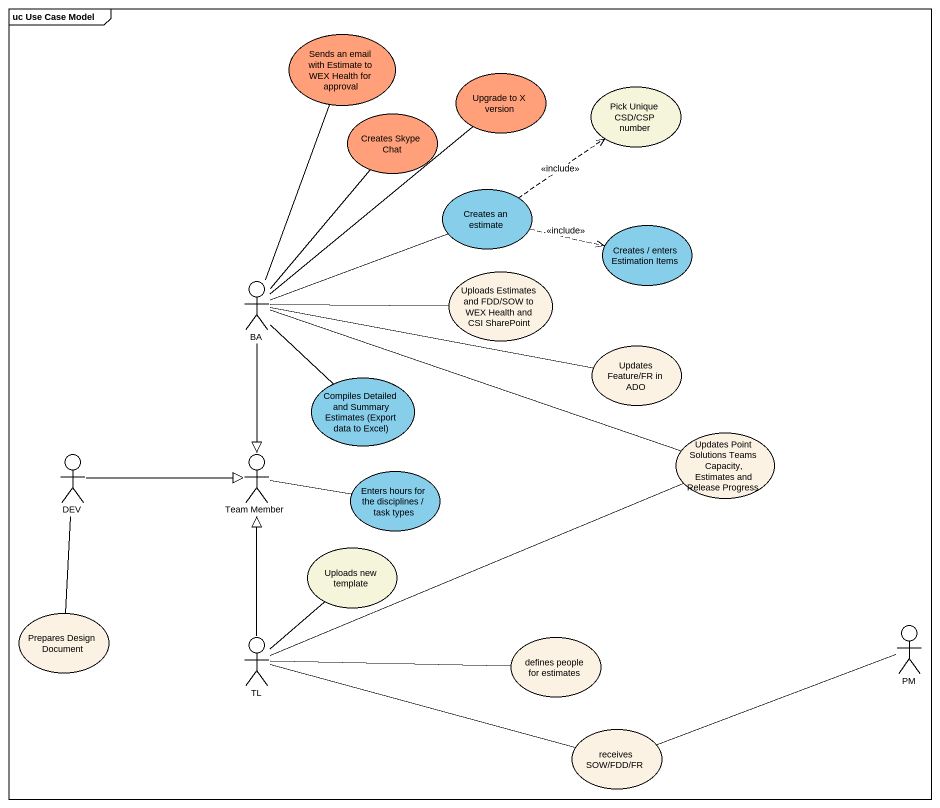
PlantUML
@startuml
mainframe uc Use Case Model
usecase "Sends an email with Estimate to WEX Health for approval" as Sends_an_email_with #FFA07A
usecase "Upgrade to X version" as Upgrade_to_X_version #FFA07A
usecase "Creates Skype Chat" as Creates_Skype_Chat #FFA07A
usecase "Pick Unique CSD/CSP number" as Pick_Unique_CSD_CSP_number #F5F5DC
usecase "Creates an estimate" as Creates_an_estimate #87CEEB
usecase "Creates / enters Estimation Items" as Creates_enters_Estimation #87CEEB
usecase "Uploads Estimates and FDD/SOW to WEX Health and CSI SharePoint" as Uploads_Estimates_and_FDD
actor BA
usecase "Updates Feature/FR in ADO" as Updates_Feature_FR_in_ADO
usecase "Compiles Detailed and Summary Estimates (Export data to Excel)" as Compiles_Detailed_and #87CEEB
actor DEV
actor "Team Member" as Team_Member
usecase "Updates Point Solutions Teams Capacity, Estimates and Release Progress" as Updates_Point_Solutions
usecase "Enters hours for the disciplines / task types" as Enters_hours_for_the #87CEEB
usecase "Uploads new template" as Uploads_new_template #F5F5DC
usecase "Prepares Design Document" as Prepares_Design_Document
actor TL
usecase "defines people for estimates" as defines_people_for_estimates
actor PM
usecase "receives SOW/FDD/FR" as receives_SOW_FDD_FR
Creates_Skype_Chat -- BA
Creates_an_estimate .up.> Pick_Unique_CSD_CSP_number : <<include>>
Creates_an_estimate .right.> Creates_enters_Estimation : <<include>>
Uploads_Estimates_and_FDD -left- BA
BA -up- Sends_an_email_with
BA -up- Upgrade_to_X_version
BA -right- Creates_an_estimate
BA -right- Updates_Feature_FR_in_ADO
BA -- Compiles_Detailed_and
BA --|> Team_Member
BA -right- Updates_Point_Solutions
DEV -right-|> Team_Member
Team_Member -right- Enters_hours_for_the
Prepares_Design_Document -up- DEV
TL -up-|> Team_Member
TL -right- Updates_Point_Solutions
TL -up- Uploads_new_template
defines_people_for_estimates -left- TL
receives_SOW_FDD_FR -left- TL
receives_SOW_FDD_FR -right- PM
@enduml
